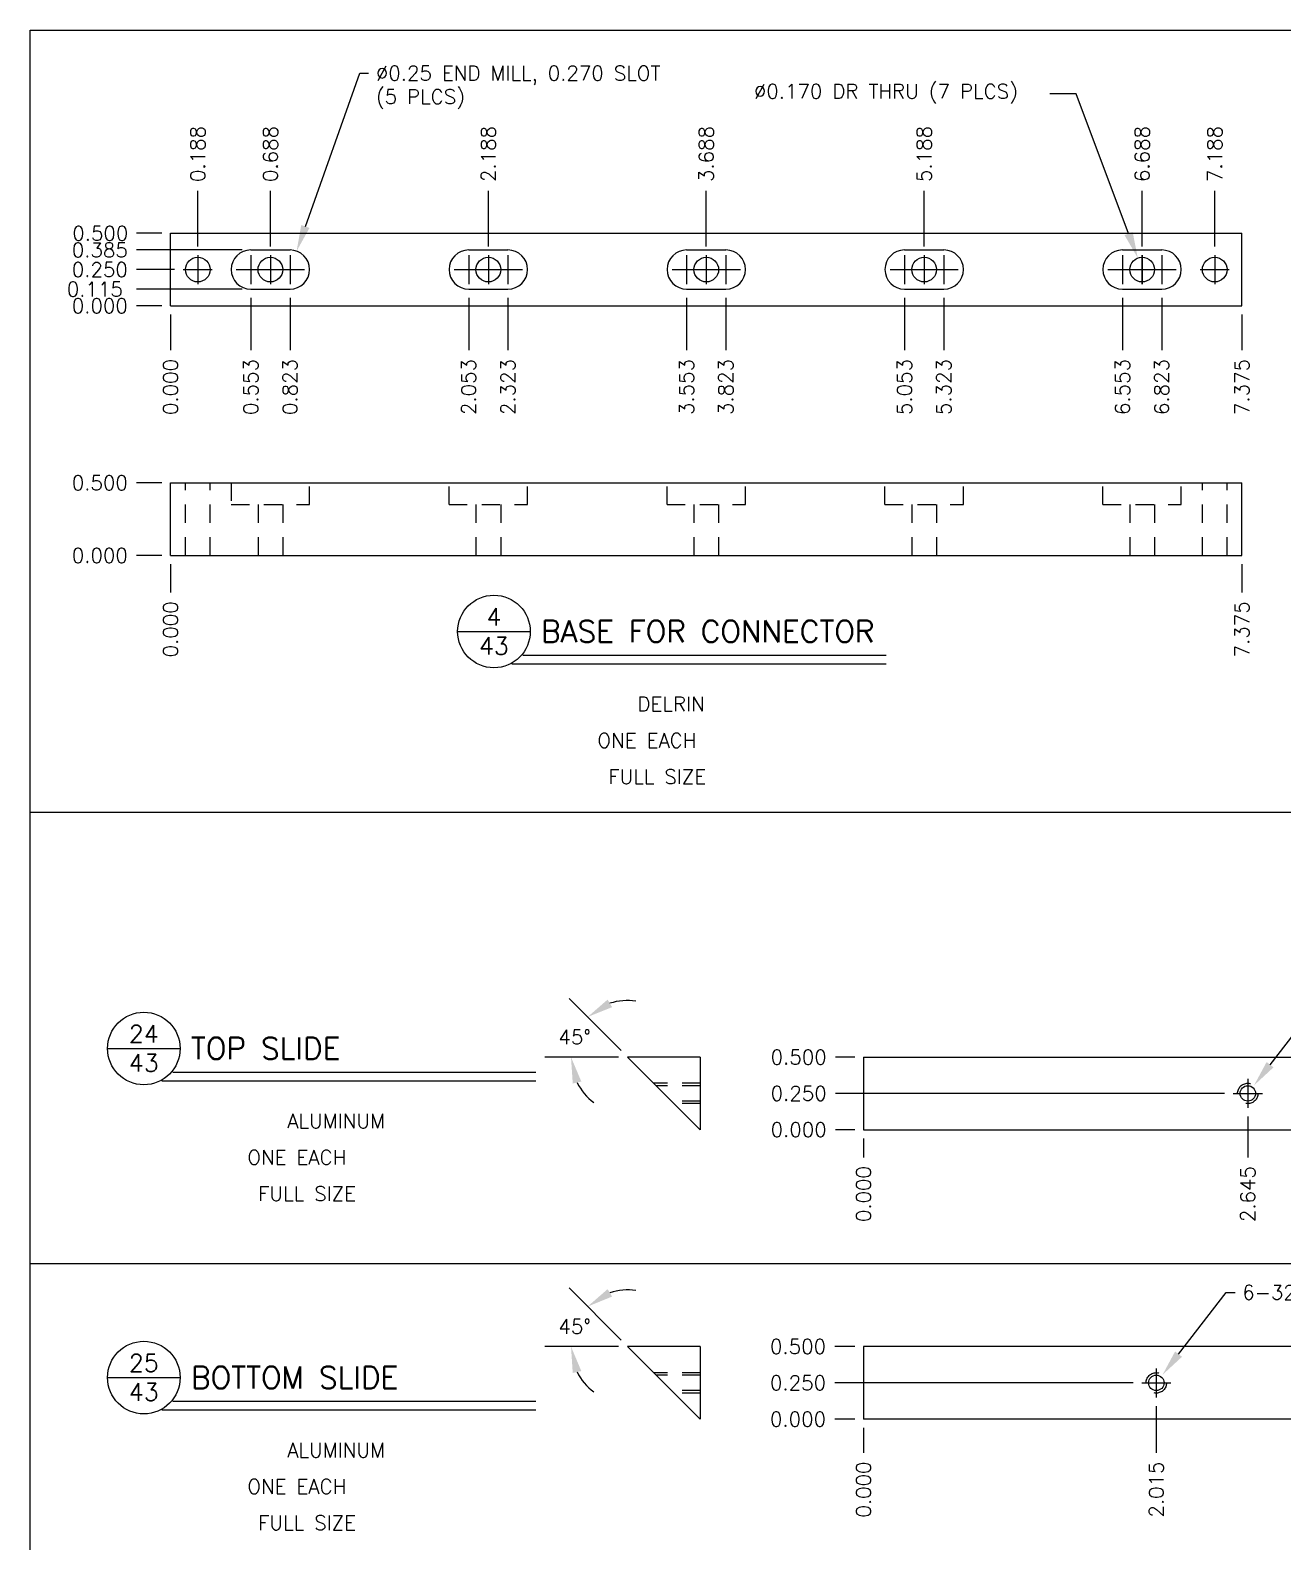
# Model space of a CAD drawing. Extents: x 0 to 33, y 0 to 21.2.
# Drawn here: x 0 to 8.62, y 10.59 to 21 of the extents above; entities that cross this region are included whole.
import ezdxf
from ezdxf.enums import TextEntityAlignment as Align

# ---------------------------------------------------------------- set-up
doc = ezdxf.new("R2010")
doc.units = 0
doc.header["$MEASUREMENT"] = 0
doc.linetypes.add('HIDDEN2', pattern=[0.1875, 0.125, -0.0625])
doc.layers.get('0').update_dxf_attribs({"linetype": 'CONTINUOUS'})
doc.layers.get('DEFPOINTS').update_dxf_attribs({"linetype": 'CONTINUOUS'})
for name, color, linetype in [('BORDER', 5, 'CONTINUOUS'), ('BRUSHSUPPORT', 3, 'CONTINUOUS'), ('DIM', 1, 'CONTINUOUS'), ('NFHIDDEN', 6, 'HIDDEN2'), ('OBJECT', 3, 'CONTINUOUS'), ('TEXT', 1, 'CONTINUOUS')]:
    doc.layers.add(name, color=color, linetype=linetype)
doc.styles.add('ROMANS', font='romans')
doc.styles.add('SIMPLEX', font='romans')
doc.dimstyles.new('STANDARD$2', dxfattribs={"dimtxt": 0.1, "dimasz": 0.18, "dimexe": 0.18, "dimexo": 0.063, "dimgap": 0.1, "dimtad": 0, "dimtih": 1, "dimtoh": 1, "dimdec": 0, "dimzin": 0, "dimdsep": 46, "dimtxsty": 'SIMPLEX', "dimcen": 0.1, "dimclrd": 1, "dimclre": 1, "dimclrt": 1, "dimadec": 0, "dimazin": 0, "dimtfac": 0.8, "dimtdec": 0, "dimtofl": 0, "dimtmove": 0, "dimatfit": 0, "dimfxl": 1, "dimtolj": 1, "dimtzin": 0, "dimarcsym": 0})
doc.dimstyles.new('STANDARD$3', dxfattribs={"dimtxt": 0.1, "dimasz": 0.18, "dimexe": 0.18, "dimexo": 0.063, "dimgap": 0.1, "dimtad": 0, "dimtih": 1, "dimtoh": 1, "dimdec": 3, "dimzin": 0, "dimdsep": 46, "dimtxsty": 'SIMPLEX', "dimcen": 0.1, "dimclrd": 1, "dimclre": 1, "dimclrt": 1, "dimadec": 0, "dimazin": 0, "dimtfac": 0.8, "dimtdec": 3, "dimtofl": 0, "dimtmove": 0, "dimatfit": 0, "dimfxl": 1, "dimtolj": 1, "dimtzin": 0, "dimarcsym": 0})

# ---------------------------------------------------------------- blocks, each defined once
blk = doc.blocks.new('*D109')
at = {"color": 1, "linetype": 'ByBlock', "transparency": 16777216}
for p, q in [((8.874, 20.075), (8.694, 20.075)), ((9.236, 19.112), (8.874, 20.075)), ((9.329, 18.764), (9.329, 18.964)), ((9.229, 18.864), (9.429, 18.864))]:
    blk.add_line(p, q, dxfattribs=at)
blk.add_solid([(9.264, 19.123), (9.208, 19.101), (9.299, 18.944)], dxfattribs=at)
at = {"layer": 'DEFPOINTS', "color": 0, "linetype": 'ByBlock', "transparency": 16777216}
for p in [(9.299, 18.944), (9.359, 18.784)]:
    blk.add_point(p, dxfattribs=at)
at = {"color": 1, "linetype": 'ByBlock', "transparency": 16777216, "insert": (7.565, 20.075), "char_height": 0.1, "attachment_point": 5, "style": 'SIMPLEX'}
blk.add_mtext('\\A1;{∅0.170 }{\\Fsimplex;DR THRU (7 PLCS)}', dxfattribs=at)
blk = doc.blocks.new('*D112')
at = {"color": 1, "linetype": 'ByBlock', "transparency": 16777216}
for p, q in [((10.874, 4.674), (10.516, 5.033)), ((10.856, 4.63), (10.349, 4.63))]:
    blk.add_line(p, q, dxfattribs=at)
for start, end in [(81.5977, 108.2988), (206.7012, 233.4023)]:
    blk.add_arc((10.919, 4.63), 0.39, start, end, dxfattribs=at)
for points in [[(10.812, 4.974), (10.781, 5.025), (10.643, 4.905)], [(10.541, 4.448), (10.6, 4.461), (10.529, 4.63)]]:
    blk.add_solid(points, dxfattribs=at)
at = {"layer": 'DEFPOINTS', "color": 0, "linetype": 'ByBlock', "transparency": 16777216}
for p in [(10.581, 4.825), (10.919, 4.63), (10.919, 4.63), (11.419, 4.63), (11.419, 4.13)]:
    blk.add_point(p, dxfattribs=at)
at = {"color": 1, "linetype": 'ByBlock', "transparency": 16777216, "insert": (10.554, 4.768), "char_height": 0.1, "attachment_point": 5, "style": 'SIMPLEX'}
blk.add_mtext('\\A1;45°', dxfattribs=at)
blk = doc.blocks.new('*D113')
at = {"color": 1, "linetype": 'ByBlock', "transparency": 16777216}
for p, q in [((10.244, 7.763), (9.886, 8.121)), ((10.226, 7.718), (9.719, 7.718))]:
    blk.add_line(p, q, dxfattribs=at)
for start, end in [(81.5977, 108.2988), (206.7012, 233.4023)]:
    blk.add_arc((10.289, 7.718), 0.39, start, end, dxfattribs=at)
for points in [[(10.182, 8.062), (10.151, 8.114), (10.013, 7.994)], [(9.911, 7.536), (9.97, 7.55), (9.899, 7.718)]]:
    blk.add_solid(points, dxfattribs=at)
at = {"layer": 'DEFPOINTS', "color": 0, "linetype": 'ByBlock', "transparency": 16777216}
for p in [(9.951, 7.913), (10.289, 7.718), (10.289, 7.718), (10.789, 7.718), (10.789, 7.218)]:
    blk.add_point(p, dxfattribs=at)
at = {"color": 1, "linetype": 'ByBlock', "transparency": 16777216, "insert": (9.924, 7.856), "char_height": 0.1, "attachment_point": 5, "style": 'SIMPLEX'}
blk.add_mtext('\\A1;45°', dxfattribs=at)
blk = doc.blocks.new('P-TITLE')
at = {"layer": 'OBJECT'}
for p, q in [((-1.562, -0.638), (-1.062, -0.638)), ((-1.113, -0.8), (1.387, -0.8)), ((1.387, -0.862), (-1.188, -0.862))]:
    blk.add_line(p, q, dxfattribs=at)
blk.add_circle((-1.312, -0.638), 0.25, dxfattribs=at)
at = {"layer": 'OBJECT', "style": 'ROMANS'}
for tag, p in [('NO.', (-1.312, -0.538)), ('PAGE', (-1.312, -0.738))]:
    blk.add_attdef(tag, text='', height=0.12, dxfattribs=at).set_placement(p, align=Align.MIDDLE)
for tag, p, height in [('DESCRIPTION', (-0.988, -0.712), 0.15), ('MATERIAL', (-0.325, -1.188), 0.1), ('#_REQUIRED', (-0.6, -1.438), 0.1), ('SCALE', (-0.525, -1.688), 0.1)]:
    blk.add_attdef(tag, p, '', height=height, dxfattribs=at)
at = {"layer": 'OBJECT', "style": 'ROMANS', "flags": 2}
for tag, p in [('MATERIAL:', (-1.163, -1.188)), ('REQD:', (-1.163, -1.438)), ('SCALE:', (-1.163, -1.688))]:
    blk.add_attdef(tag, p, '', height=0.1, dxfattribs=at)

msp = doc.modelspace()

# ---------------------------------------------------------------- linework, layer by layer
at = {"layer": 'BORDER'}
for p, q in [((8.685, 15.6133), (0, 15.6133)), ((0, 12.5089), (17.125, 12.5089))]:
    msp.add_line(p, q, dxfattribs=at)
msp.add_lwpolyline([(0, 0), (0, 21), (33, 21), (33, 0)], close=True, dxfattribs=at)
at = {"layer": 'BRUSHSUPPORT'}
for centre in [(8.3809, 13.6798), (7.7509, 11.6869)]:
    msp.add_circle(centre, 0.0532, dxfattribs=at)
at = {"layer": 'DIM'}
for p, q in [((1.8938, 19.6487), (2.2693, 20.7042)), ((1.8938, 19.6487), (2.2693, 20.7042)), ((2.2693, 20.7042), (2.3293, 20.7042)), ((2.2693, 20.7042), (2.3293, 20.7042)), ((1.1532, 19.512), (1.1532, 19.8948)), ((1.1532, 19.512), (1.1532, 19.8948)), ((1.6532, 19.512), (1.6532, 19.8948)), ((1.6532, 19.512), (1.6532, 19.8948)), ((3.1532, 19.512), (3.1532, 19.8948)), ((3.1532, 19.512), (3.1532, 19.8948)), ((4.6532, 19.512), (4.6532, 19.8948)), ((4.6532, 19.512), (4.6532, 19.8948)), ((6.1532, 19.512), (6.1532, 19.8948)), ((6.1532, 19.512), (6.1532, 19.8948)), ((7.6532, 19.512), (7.6532, 19.8948)), ((7.6532, 19.512), (7.6532, 19.8948)), ((8.1532, 19.512), (8.1532, 19.8948)), ((8.1532, 19.512), (8.1532, 19.8948)), ((0.9057, 19.602), (0.7318, 19.602)), ((0.9057, 19.602), (0.7318, 19.602)), ((1.4582, 19.487), (0.7318, 19.487)), ((1.4582, 19.487), (0.7318, 19.487)), ((1.1532, 19.452), (1.1532, 19.252)), ((1.5182, 19.452), (1.5182, 19.252)), ((1.6532, 19.452), (1.6532, 19.252)), ((1.7882, 19.452), (1.7882, 19.252)), ((3.0182, 19.452), (3.0182, 19.252)), ((3.1532, 19.452), (3.1532, 19.252)), ((3.2882, 19.452), (3.2882, 19.252)), ((4.5182, 19.452), (4.5182, 19.252)), ((4.6532, 19.452), (4.6532, 19.252)), ((4.7882, 19.452), (4.7882, 19.252)), ((6.0182, 19.452), (6.0182, 19.252)), ((6.1532, 19.452), (6.1532, 19.252)), ((6.2882, 19.452), (6.2882, 19.252)), ((7.5182, 19.452), (7.5182, 19.252)), ((7.5182, 19.452), (7.5182, 19.252)), ((7.6532, 19.452), (7.6532, 19.252)), ((7.6532, 19.452), (7.6532, 19.252)), ((7.7882, 19.452), (7.7882, 19.252)), ((7.7882, 19.452), (7.7882, 19.252)), ((8.1532, 19.452), (8.1532, 19.252)), ((8.1532, 19.452), (8.1532, 19.252)), ((0.9932, 19.352), (0.7318, 19.352)), ((0.9932, 19.352), (0.7318, 19.352)), ((1.0532, 19.352), (1.2532, 19.352)), ((1.4182, 19.352), (1.6182, 19.352)), ((1.5532, 19.352), (1.7532, 19.352)), ((1.6882, 19.352), (1.8882, 19.352)), ((2.9182, 19.352), (3.1182, 19.352)), ((3.0532, 19.352), (3.2532, 19.352)), ((3.1882, 19.352), (3.3882, 19.352)), ((4.4182, 19.352), (4.6182, 19.352)), ((4.5532, 19.352), (4.7532, 19.352)), ((4.6882, 19.352), (4.8882, 19.352)), ((5.9182, 19.352), (6.1182, 19.352)), ((6.0532, 19.352), (6.2532, 19.352)), ((6.1882, 19.352), (6.3882, 19.352)), ((7.4182, 19.352), (7.6182, 19.352)), ((7.5532, 19.352), (7.7532, 19.352)), ((7.5532, 19.352), (7.7532, 19.352)), ((7.6882, 19.352), (7.8882, 19.352)), ((7.6882, 19.352), (7.8882, 19.352)), ((8.0532, 19.352), (8.2532, 19.352)), ((8.0532, 19.352), (8.2532, 19.352)), ((1.4582, 19.217), (0.7318, 19.217)), ((1.4582, 19.217), (0.7318, 19.217)), ((1.5182, 19.157), (1.5182, 18.7966)), ((1.5182, 19.157), (1.5182, 18.7966)), ((1.7882, 19.157), (1.7882, 18.7966)), ((1.7882, 19.157), (1.7882, 18.7966)), ((3.0182, 19.157), (3.0182, 18.7966)), ((3.0182, 19.157), (3.0182, 18.7966)), ((3.2882, 19.157), (3.2882, 18.7966)), ((3.2882, 19.157), (3.2882, 18.7966)), ((4.5182, 19.157), (4.5182, 18.7966)), ((4.5182, 19.157), (4.5182, 18.7966)), ((4.7882, 19.157), (4.7882, 18.7966)), ((4.7882, 19.157), (4.7882, 18.7966)), ((6.0182, 19.157), (6.0182, 18.7966)), ((6.0182, 19.157), (6.0182, 18.7966)), ((6.2882, 19.157), (6.2882, 18.7966)), ((6.2882, 19.157), (6.2882, 18.7966)), ((7.5182, 19.157), (7.5182, 18.7966)), ((7.5182, 19.157), (7.5182, 18.7966)), ((7.7882, 19.157), (7.7882, 18.7966)), ((7.7882, 19.157), (7.7882, 18.7966)), ((0.9057, 19.102), (0.7318, 19.102)), ((0.9057, 19.102), (0.7318, 19.102)), ((0.9657, 19.042), (0.9657, 18.7966)), ((0.9657, 19.042), (0.9657, 18.7966)), ((8.3407, 19.042), (8.3407, 18.7966)), ((8.3407, 19.042), (8.3407, 18.7966)), ((0.9057, 17.8839), (0.7318, 17.8839)), ((0.9057, 17.3839), (0.7318, 17.3839)), ((0.9657, 17.3239), (0.9657, 17.1281)), ((8.3407, 17.3239), (8.3407, 17.1281)), ((8.5341, 13.8777), (8.8629, 14.3026)), ((5.6759, 13.9298), (5.5424, 13.9298)), ((8.3809, 13.7798), (8.3809, 13.5798)), ((8.2209, 13.6798), (5.5424, 13.6798)), ((8.2809, 13.6798), (8.4809, 13.6798)), ((5.6759, 13.4298), (5.5424, 13.4298)), ((8.3809, 13.5198), (8.3809, 13.2394)), ((5.7359, 13.3698), (5.7359, 13.2394)), ((7.9041, 11.8848), (8.2329, 12.3097)), ((8.2329, 12.3097), (8.2929, 12.3097)), ((5.6759, 11.9369), (5.5378, 11.9369)), ((7.7509, 11.7869), (7.7509, 11.5869)), ((7.5909, 11.6869), (5.5378, 11.6869)), ((7.6509, 11.6869), (7.8509, 11.6869)), ((7.7509, 11.5269), (7.7509, 11.2054)), ((5.6759, 11.4369), (5.5378, 11.4369)), ((5.7359, 11.3769), (5.7359, 11.2054))]:
    msp.add_line(p, q, dxfattribs=at)
for points in [[(1.9221, 19.6387), (1.8655, 19.6588), (1.8335, 19.4792)], [(1.9221, 19.6387), (1.8655, 19.6588), (1.8335, 19.4792)], [(8.5578, 13.8594), (8.5103, 13.8961), (8.4239, 13.7354)], [(7.9278, 11.8664), (7.8803, 11.9032), (7.7939, 11.7424)]]:
    msp.add_solid(points, dxfattribs=at)
at = {"layer": 'NFHIDDEN'}
for p, q in [((1.0682, 17.3839), (1.0682, 17.8839)), ((1.2382, 17.3839), (1.2382, 17.8839)), ((1.3832, 17.8839), (1.3832, 17.7339)), ((1.9232, 17.7339), (1.9232, 17.8839)), ((2.8832, 17.7339), (2.8832, 17.8839)), ((3.4232, 17.7339), (3.4232, 17.8839)), ((4.3832, 17.7339), (4.3832, 17.8839)), ((4.9232, 17.7339), (4.9232, 17.8839)), ((5.8832, 17.7339), (5.8832, 17.8839)), ((6.4232, 17.7339), (6.4232, 17.8839)), ((7.3832, 17.7339), (7.3832, 17.8839)), ((7.9232, 17.7339), (7.9232, 17.8839)), ((8.0682, 17.3839), (8.0682, 17.8839)), ((8.2382, 17.3839), (8.2382, 17.8839)), ((1.3832, 17.7339), (1.9232, 17.7339)), ((1.5682, 17.7339), (1.5682, 17.3839)), ((1.7382, 17.7339), (1.7382, 17.3839)), ((2.8832, 17.7339), (3.4232, 17.7339)), ((3.0682, 17.7339), (3.0682, 17.3839)), ((3.2382, 17.7339), (3.2382, 17.3839)), ((4.3832, 17.7339), (4.9232, 17.7339)), ((4.5682, 17.7339), (4.5682, 17.3839)), ((4.7382, 17.7339), (4.7382, 17.3839)), ((5.8832, 17.7339), (6.4232, 17.7339)), ((6.0682, 17.7339), (6.0682, 17.3839)), ((6.2382, 17.7339), (6.2382, 17.3839)), ((7.3832, 17.7339), (7.9232, 17.7339)), ((7.5682, 17.7339), (7.5682, 17.3839)), ((7.7382, 17.7339), (7.7382, 17.3839)), ((4.6121, 13.7501), (4.2918, 13.7501)), ((4.6121, 13.7331), (4.3088, 13.7331)), ((4.6121, 13.6266), (4.4153, 13.6266)), ((4.6121, 13.6096), (4.4323, 13.6096)), ((4.6121, 11.7571), (4.2918, 11.7571)), ((4.6121, 11.7401), (4.3088, 11.7401)), ((4.6121, 11.6336), (4.4153, 11.6336)), ((4.6121, 11.6166), (4.4323, 11.6166))]:
    msp.add_line(p, q, dxfattribs=at)
for centre in [(8.3809, 13.6798), (7.7509, 11.6869)]:
    msp.add_circle(centre, 0.0703, dxfattribs=at)
at = {"layer": 'OBJECT'}
for p, q in [((0.9657, 19.602), (8.3407, 19.602)), ((0.9657, 19.102), (0.9657, 19.602)), ((8.3407, 19.102), (8.3407, 19.602)), ((1.5182, 19.487), (1.7882, 19.487)), ((3.0182, 19.487), (3.2882, 19.487)), ((4.5182, 19.487), (4.7882, 19.487)), ((6.0182, 19.487), (6.2882, 19.487)), ((7.5182, 19.487), (7.7882, 19.487)), ((1.5182, 19.217), (1.7882, 19.217)), ((3.0182, 19.217), (3.2882, 19.217)), ((4.5182, 19.217), (4.7882, 19.217)), ((6.0182, 19.217), (6.2882, 19.217)), ((7.5182, 19.217), (7.7882, 19.217)), ((0.9657, 19.102), (8.3407, 19.102)), ((0.9657, 17.8839), (8.3407, 17.8839)), ((0.9657, 17.3839), (0.9657, 17.8839)), ((8.3407, 17.3839), (8.3407, 17.8839)), ((0.9657, 17.3839), (8.3407, 17.3839)), ((4.6121, 13.9298), (4.1121, 13.9298)), ((4.6121, 13.4298), (4.1121, 13.9298)), ((4.6121, 13.9298), (4.6121, 13.4298)), ((5.7359, 13.9298), (16.7359, 13.9298)), ((5.7359, 13.9298), (5.7359, 13.4298)), ((5.7359, 13.4298), (16.7359, 13.4298)), ((4.6121, 11.4369), (4.1121, 11.9369)), ((4.6121, 11.9369), (4.1121, 11.9369)), ((4.6121, 11.9369), (4.6121, 11.4369)), ((16.1059, 11.9369), (5.7359, 11.9369)), ((5.7359, 11.9369), (5.7359, 11.4369)), ((16.1059, 11.4369), (5.7359, 11.4369))]:
    msp.add_line(p, q, dxfattribs=at)
for centre in [(1.1532, 19.352), (1.6532, 19.352), (3.1532, 19.352), (4.6532, 19.352), (6.1532, 19.352), (7.6532, 19.352), (8.1532, 19.352)]:
    msp.add_circle(centre, 0.085, dxfattribs=at)
for centre, start, end in [((1.5182, 19.352), 90, 270), ((1.7882, 19.352), 270, 90), ((3.0182, 19.352), 90, 270), ((3.2882, 19.352), 270, 90), ((4.5182, 19.352), 90, 270), ((4.7882, 19.352), 270, 90), ((6.0182, 19.352), 90, 270), ((6.2882, 19.352), 270, 90), ((7.5182, 19.352), 90, 270), ((7.7882, 19.352), 270, 90)]:
    msp.add_arc(centre, 0.135, start, end, dxfattribs=at)

# ---------------------------------------------------------------- block references
at = {"layer": 'BORDER'}
ref = msp.add_blockref('P-TITLE', (4.504, 17.4983), dxfattribs=at)
ref.add_attrib('SCALE', 'FULL SIZE', (3.979, 15.8108), dxfattribs={"layer": 'TEXT', "height": 0.1, "style": 'ROMANS'})
ref.add_attrib('#_REQUIRED', 'ONE EACH', (3.904, 16.0603), dxfattribs={"layer": 'TEXT', "height": 0.1, "style": 'ROMANS'})
ref.add_attrib('MATERIAL', 'DELRIN', (4.179, 16.3108), dxfattribs={"layer": 'TEXT', "height": 0.1, "style": 'ROMANS'})
ref.add_attrib('NO.', '4', dxfattribs={"layer": 'TEXT', "height": 0.12, "style": 'ROMANS'}).set_placement((3.1915, 16.9608), align=Align.MIDDLE)
ref.add_attrib('DESCRIPTION', 'BASE FOR CONNECTOR', (3.5165, 16.7858), dxfattribs={"layer": 'OBJECT', "height": 0.15, "style": 'ROMANS'})
ref.add_attrib('PAGE', '43', dxfattribs={"layer": 'TEXT', "height": 0.12, "style": 'ROMANS'}).set_placement((3.1915, 16.7608), align=Align.MIDDLE)
ref = msp.add_blockref('P-TITLE', (2.0939, 14.6272), dxfattribs=at)
ref.add_attrib('SCALE', 'FULL SIZE', (1.5689, 12.9397), dxfattribs={"layer": 'TEXT', "height": 0.1, "style": 'ROMANS'})
ref.add_attrib('#_REQUIRED', 'ONE EACH', (1.4939, 13.1893), dxfattribs={"layer": 'TEXT', "height": 0.1, "style": 'ROMANS'})
ref.add_attrib('MATERIAL', 'ALUMINUM', (1.7689, 13.4397), dxfattribs={"layer": 'TEXT', "height": 0.1, "style": 'ROMANS'})
ref.add_attrib('NO.', '24', dxfattribs={"layer": 'TEXT', "height": 0.12, "style": 'ROMANS'}).set_placement((0.7814, 14.0897), align=Align.MIDDLE)
ref.add_attrib('DESCRIPTION', 'TOP SLIDE', (1.1064, 13.9147), dxfattribs={"layer": 'OBJECT', "height": 0.15, "style": 'ROMANS'})
ref.add_attrib('PAGE', '43', dxfattribs={"layer": 'TEXT', "height": 0.12, "style": 'ROMANS'}).set_placement((0.7814, 13.8897), align=Align.MIDDLE)
ref = msp.add_blockref('P-TITLE', (2.0939, 12.3613), dxfattribs=at)
ref.add_attrib('SCALE', 'FULL SIZE', (1.5689, 10.6738), dxfattribs={"layer": 'TEXT', "height": 0.1, "style": 'ROMANS'})
ref.add_attrib('#_REQUIRED', 'ONE EACH', (1.4939, 10.9233), dxfattribs={"layer": 'TEXT', "height": 0.1, "style": 'ROMANS'})
ref.add_attrib('MATERIAL', 'ALUMINUM', (1.7689, 11.1738), dxfattribs={"layer": 'TEXT', "height": 0.1, "style": 'ROMANS'})
ref.add_attrib('NO.', '25', dxfattribs={"layer": 'TEXT', "height": 0.12, "style": 'ROMANS'}).set_placement((0.7814, 11.8238), align=Align.MIDDLE)
ref.add_attrib('DESCRIPTION', 'BOTTOM SLIDE', (1.1064, 11.6488), dxfattribs={"layer": 'OBJECT', "height": 0.15, "style": 'ROMANS'})
ref.add_attrib('PAGE', '43', dxfattribs={"layer": 'TEXT', "height": 0.12, "style": 'ROMANS'}).set_placement((0.7814, 11.6238), align=Align.MIDDLE)

# ---------------------------------------------------------------- texts
at = {"layer": 'DIM', "style": 'SIMPLEX'}
for s, p in [('%%C0.25 END MILL, 0.270 SLOT', (2.3793, 20.6542)), ('%%C0.25 END MILL, 0.270 SLOT', (2.3793, 20.6542)), ('(5 PLCS)', (2.3793, 20.4926)), ('(5 PLCS)', (2.3793, 20.4926)), ('6-32 TAP (2 PLCS)', (8.3429, 12.2597))]:
    msp.add_text(s, height=0.1, dxfattribs=at).set_placement(p)
for s, p in [('0.188', (1.2032, 19.9548)), ('0.188', (1.2032, 19.9548)), ('0.688', (1.7032, 19.9548)), ('0.688', (1.7032, 19.9548)), ('2.188', (3.2032, 19.9548)), ('2.188', (3.2032, 19.9548)), ('3.688', (4.7032, 19.9548)), ('3.688', (4.7032, 19.9548)), ('5.188', (6.2032, 19.9548)), ('5.188', (6.2032, 19.9548)), ('6.688', (7.7032, 19.9548)), ('6.688', (7.7032, 19.9548)), ('7.188', (8.2032, 19.9548)), ('7.188', (8.2032, 19.9548))]:
    msp.add_text(s, height=0.1, rotation=90, dxfattribs=at).set_placement(p)
for s, p in [('0.500', (0.6751, 19.552)), ('0.500', (0.6751, 19.552)), ('0.385', (0.6718, 19.437)), ('0.385', (0.6718, 19.437)), ('0.250', (0.6718, 19.302)), ('0.250', (0.6718, 19.302)), ('0.115', (0.6374, 19.167)), ('0.115', (0.6374, 19.167)), ('0.000', (0.6718, 19.052)), ('0.000', (0.6718, 19.052)), ('0.500', (0.6718, 17.8339)), ('0.000', (0.6718, 17.3339)), ('0.500', (5.4824, 13.8798)), ('0.250', (5.4824, 13.6298)), ('0.000', (5.4824, 13.3798)), ('0.500', (5.4778, 11.8869)), ('0.250', (5.4778, 11.6369)), ('0.000', (5.4778, 11.3869))]:
    msp.add_text(s, height=0.1, dxfattribs=at).set_placement(p, align=Align.RIGHT)
for s, p in [('0.000', (1.0157, 18.7366)), ('0.000', (1.0157, 18.7366)), ('0.553', (1.5682, 18.7366)), ('0.553', (1.5682, 18.7366)), ('0.823', (1.8382, 18.7366)), ('0.823', (1.8382, 18.7366)), ('2.053', (3.0682, 18.7366)), ('2.053', (3.0682, 18.7366)), ('2.323', (3.3382, 18.7366)), ('2.323', (3.3382, 18.7366)), ('3.553', (4.5682, 18.7366)), ('3.553', (4.5682, 18.7366)), ('3.823', (4.8382, 18.7366)), ('3.823', (4.8382, 18.7366)), ('5.053', (6.0682, 18.7366)), ('5.053', (6.0682, 18.7366)), ('5.323', (6.3382, 18.7366)), ('5.323', (6.3382, 18.7366)), ('6.553', (7.5682, 18.7366)), ('6.553', (7.5682, 18.7366)), ('6.823', (7.8382, 18.7366)), ('6.823', (7.8382, 18.7366)), ('7.375', (8.3907, 18.7366)), ('7.375', (8.3907, 18.7366)), ('0.000', (1.0157, 17.0681)), ('7.375', (8.3907, 17.0681)), ('0.000', (5.7859, 13.1794)), ('2.645', (8.4309, 13.1794)), ('0.000', (5.7859, 11.1454)), ('2.015', (7.8009, 11.1454))]:
    msp.add_text(s, height=0.1, rotation=90, dxfattribs=at).set_placement(p, align=Align.RIGHT)

# ---------------------------------------------------------------- dimensions: what is measured, and where the dimension line sits
at = {"layer": 'DIM'}
dim = msp.add_diameter_dim_2p(p1=(7.6831, 19.2724), p2=(7.6233, 19.4315), text='{<> }{\\Fsimplex;DR THRU (7 PLCS)}', dimstyle='STANDARD$3', dxfattribs=at)
dim.commit()
dim.dimension.update_dxf_attribs({"geometry": '*D109', "text_midpoint": (5.8898, 20.5625), "dimtype": 163, "insert": (-1.6756, 0.488)})
for base, line1, line2, picture, middle, set_off in [((3.7475, 14.0678), ((4.6121, 13.9298), (4.1121, 13.9298)), ((4.6121, 13.4298), (4.1121, 13.9298)), '*D113', (3.7475, 14.0678), (-6.1768, 6.2119)), ((3.7475, 12.0749), ((4.6121, 11.9369), (4.1121, 11.9369)), ((4.6121, 11.4369), (4.1121, 11.9369)), '*D112', (3.7475, 12.0749), (-6.8068, 7.3072))]:
    dim = msp.add_angular_dim_2l(base=base, line1=line1, line2=line2, dimstyle='STANDARD$2', dxfattribs=at)
    dim.commit()
    dim.dimension.update_dxf_attribs({"geometry": picture, "text_midpoint": middle, "dimtype": 162, "insert": set_off})

doc.saveas('drawing.dxf')
